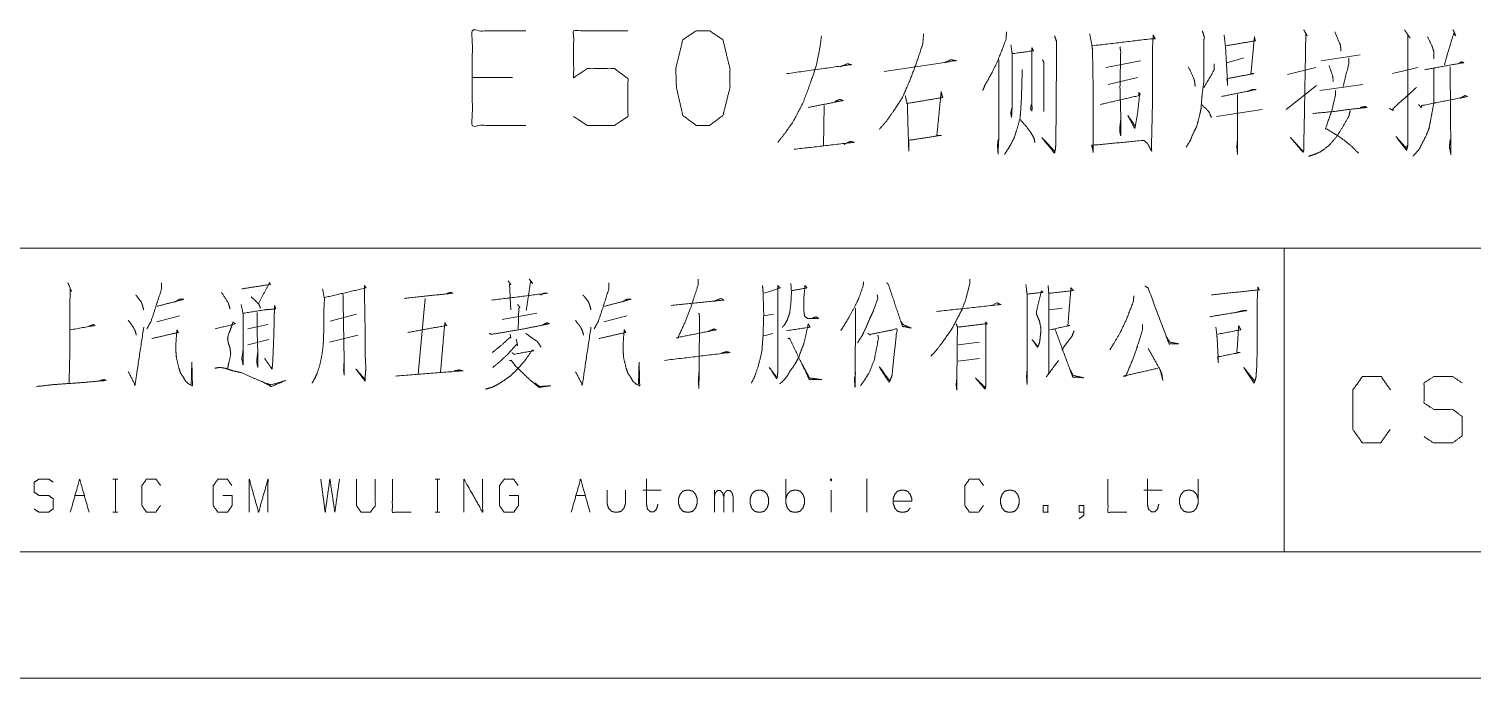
# Model space of a CAD drawing. Header units: millimetres. Extents: x -36 to 210, y 0 to 721.
# Drawn here: x 75.4 to 132.4, y 0 to 25.7 of the extents above; entities that cross this region are included whole.
import ezdxf

# ---------------------------------------------------------------- set-up
doc = ezdxf.new("R2010")
doc.units = ezdxf.units.MM
doc.layers.add('1', color=7, linetype='Continuous', true_color=0xffffff)

msp = doc.modelspace()

# ---------------------------------------------------------------- linework, layer by layer
at = {"layer": '1', "color": 95, "linetype": 'Continuous', "lineweight": 18}
for p, q in [((122.739, 24.336), (123.407, 24.533)), ((126.468, 24.414), (127.998, 24.651)), ((117.952, 24.139), (119.316, 24.414)), ((125.132, 23.863), (126.245, 24.139)), ((129.278, 23.903), (130.28, 24.139)), ((94.494, 23.745), (92.907, 23.745)), ((118.036, 23.47), (119.205, 23.745)), ((125.076, 22.485), (126.273, 23.43)), ((126.412, 23.233), (128.11, 23.47)), ((106.821, 22.643), (106.794, 21.029)), ((122.321, 22.21), (124.13, 22.485)), ((115.504, 21.304), (115.921, 20.832)), ((91.039, 15.014), (90.771, 12.013)), ((113.645, 14.842), (113.45, 14.738)), ((80.432, 14.083), (81.334, 14.324)), ((88.333, 14.393), (87.284, 14.117)), ((94.087, 14.186), (95.453, 14.428)), ((98.111, 14.083), (99.014, 14.324)), ((104.817, 14.393), (104.427, 14.324)), ((116.229, 14.635), (115.717, 14.566)), ((84.041, 13.807), (84.821, 13.979)), ((84.041, 13.186), (84.87, 13.393)), ((87.26, 13.289), (88.382, 13.565)), ((104.793, 13.634), (104.427, 13.531)), ((112.962, 13.289), (112.108, 13.186)), ((112.108, 12.53), (112.962, 12.634)), ((78.705, 7.873), (78.89, 7.873)), ((78.803, 7.873), (78.803, 6.562)), ((91.434, 7.873), (91.619, 7.873)), ((91.532, 7.873), (91.532, 6.562)), ((99.647, 7.431), (100.379, 7.431)), ((102.476, 6.562), (102.476, 7.431)), ((105.304, 6.907), (105.304, 7.873)), ((107.089, 7.431), (107.089, 6.562)), ((108.504, 7.887), (108.504, 6.562)), ((119.448, 7.431), (120.18, 7.431)), ((77.203, 7.224), (77.574, 7.224)), ((97.004, 7.224), (97.374, 7.224)), ((78.705, 6.562), (78.89, 6.562)), ((91.434, 6.562), (91.619, 6.562))]:
    msp.add_line(p, q, dxfattribs=at)
at = {"layer": '1', "color": 132, "linetype": 'Continuous', "lineweight": 18}
for p, q in [((75, 17), (184, 17)), ((125, 17), (125, 5)), ((25, 5), (205, 5)), ((25, 5), (205, 5)), ((0, 0), (210, 0))]:
    msp.add_line(p, q, dxfattribs=at)
at = {"layer": '1', "color": 95, "linetype": 'Continuous', "lineweight": 18}
for points, knots in [([(95.023, 21.855), (92.907, 21.855), (92.907, 25.596), (95.023, 25.596)], [0, 0, 0.265391, 0.734609, 1, 1]), ([(96.914, 22.21), (97.443, 21.855), (98.529, 21.855), (99.058, 22.21), (99.058, 23.706), (98.529, 24.1), (97.443, 24.1), (96.914, 23.745), (96.914, 25.596), (99.058, 25.596)], [0, 0, 0.062228, 0.168344, 0.230572, 0.376816, 0.441265, 0.547381, 0.609609, 0.79049, 1, 1]), ([(102.285, 21.855), (102.814, 22.249), (103.093, 23.351), (103.093, 24.1), (102.814, 25.241), (102.285, 25.596), (101.757, 25.596), (101.228, 25.241), (100.949, 24.1), (100.977, 23.351), (101.228, 22.249), (101.757, 21.855), (102.285, 21.855)], [0, 0, 0.067525, 0.183971, 0.260584, 0.380943, 0.446141, 0.500306, 0.565504, 0.685864, 0.762529, 0.87831, 0.945835, 1, 1]), ([(106.71, 25.399), (106.654, 24.966), (106.515, 24.257), (106.293, 23.588), (105.986, 22.761), (105.597, 22.013), (105.291, 21.58), (104.984, 21.186)], [0, 0, 0.094542, 0.250916, 0.403644, 0.594542, 0.77717, 0.892009, 1, 1]), ([(110.745, 25.477), (110.717, 25.084), (110.467, 24.336), (110.216, 23.666), (109.91, 22.958), (109.548, 22.407), (109.27, 22.013), (108.992, 21.698)], [0, 0, 0.093262, 0.279666, 0.448532, 0.630947, 0.786747, 0.900678, 1, 1]), ([(114.029, 25.556), (114.001, 25.241), (113.695, 24.454), (113.472, 23.981), (113.166, 23.43), (113.082, 23.233)], [0, 0, 0.125091, 0.459328, 0.665957, 0.915403, 1, 1]), ([(115.921, 25.399), (116.005, 25.163), (115.977, 21.462), (115.977, 21.107), (115.949, 20.871), (115.921, 20.753), (115.42, 21.383)], [0, 0, 0.045805, 0.722404, 0.787183, 0.830667, 0.852852, 1, 1]), ([(117.312, 25.477), (117.396, 25.044), (117.423, 24.848), (117.451, 23.194), (117.451, 20.792), (117.396, 21.068), (119.455, 21.265), (119.594, 21.147), (119.761, 20.832), (119.761, 21.304), (119.789, 22.564), (119.789, 24.848), (119.817, 25.32), (119.817, 25.438), (119.901, 25.281), (119.761, 25.281), (117.423, 25.005)], [0, 0, 0.029673, 0.043048, 0.154311, 0.315884, 0.3348, 0.474008, 0.486289, 0.510273, 0.542058, 0.626839, 0.780466, 0.812306, 0.820252, 0.832244, 0.841608, 1, 1]), ([(121.765, 25.596), (121.848, 25.32), (121.82, 25.241), (121.82, 23.548), (121.765, 23.155), (121.737, 22.84), (121.709, 22.485), (121.625, 22.131), (121.542, 21.816), (121.403, 21.54), (121.291, 21.265), (121.124, 20.989)], [0, 0, 0.060602, 0.078178, 0.434452, 0.518131, 0.584673, 0.659471, 0.736083, 0.804657, 0.869631, 0.932184, 1, 1]), ([(122.627, 25.438), (122.683, 24.926), (122.767, 23.43), (122.739, 23.706), (123.796, 23.903), (123.685, 23.903), (123.824, 25.359), (123.852, 25.202), (122.711, 25.005)], [0, 0, 0.082258, 0.321665, 0.365922, 0.537822, 0.55561, 0.789415, 0.814967, 1, 1]), ([(125.772, 25.635), (125.911, 25.399), (125.855, 25.477), (125.8, 22.288), (125.772, 20.989), (125.772, 20.871), (125.744, 20.792), (125.243, 21.383), (125.744, 20.832)], [0, 0, 0.041664, 0.056318, 0.541, 0.738479, 0.756427, 0.769119, 0.886807, 1, 1]), ([(126.996, 25.556), (127.219, 25.044), (127.247, 24.808)], [0, 0, 0.701192, 1, 1]), ([(129.751, 25.635), (129.974, 25.32), (129.89, 25.399), (129.89, 21.619), (129.89, 21.068), (129.835, 20.871), (129.417, 21.422), (129.835, 20.95), (129.862, 21.068)], [0, 0, 0.059534, 0.077248, 0.660591, 0.745662, 0.777237, 0.883959, 0.981271, 1, 1]), ([(130.67, 25.359), (130.837, 25.005), (130.92, 24.769), (130.92, 24.493)], [0, 0, 0.426774, 0.699745, 1, 1]), ([(131.672, 25.635), (131.783, 25.399), (131.699, 25.477), (131.477, 24.769), (131.338, 24.257)], [0, 0, 0.158353, 0.227947, 0.678379, 1, 1]), ([(114.223, 22.525), (114.196, 22.328), (114.223, 22.17), (114.251, 22.643), (114.251, 24.69), (114.196, 25.044), (114.251, 24.69), (115.086, 24.808), (115.031, 24.926), (115.031, 24.769), (115.031, 22.446), (114.975, 22.485), (115.003, 22.682)], [0, 0, 0.027168, 0.049021, 0.113694, 0.393455, 0.44247, 0.491484, 0.60673, 0.624573, 0.646093, 0.963515, 0.972832, 1, 1]), ([(118.509, 24.966), (118.537, 24.769), (118.509, 23.351), (118.537, 22.367), (118.537, 21.462), (118.509, 21.58), (118.509, 21.816), (118.537, 22.052)], [0, 0, 0.048466, 0.394055, 0.634096, 0.854846, 0.884428, 0.942015, 1, 1]), ([(127.553, 24.533), (127.553, 24.296), (127.33, 23.391)], [0, 0, 0.20212, 1, 1]), ([(105.346, 23.903), (107.879, 24.257), (107.74, 24.296), (107.462, 24.178)], [0, 0, 0.851229, 0.899364, 1, 1]), ([(109.186, 23.981), (112.025, 24.414), (111.831, 24.454), (111.58, 24.336)], [0, 0, 0.85789, 0.917268, 1, 1]), ([(113.722, 24.454), (113.722, 21.383), (113.695, 20.911), (113.695, 20.714), (113.667, 21.029), (113.695, 21.304)], [0, 0, 0.708526, 0.81772, 0.863138, 0.936091, 1, 1]), ([(114.641, 24.06), (114.641, 23.863), (114.613, 22.918), (114.585, 22.446), (114.557, 22.131), (114.446, 21.737), (114.335, 21.383), (114.196, 21.107), (114.056, 20.871), (113.945, 20.714)], [0, 0, 0.056438, 0.327457, 0.463143, 0.553795, 0.671098, 0.777583, 0.8661, 0.944706, 1, 1]), ([(115.448, 24.454), (115.504, 24.336), (115.504, 22.407)], [0, 0, 0.063394, 1, 1]), ([(121.208, 24.178), (121.431, 23.706), (121.458, 23.588), (121.486, 23.391)], [0, 0, 0.619966, 0.764007, 1, 1]), ([(122.238, 24.296), (122.238, 24.06), (121.82, 23.351)], [0, 0, 0.223117, 1, 1]), ([(126.774, 24.218), (126.913, 23.824), (126.941, 23.588)], [0, 0, 0.637102, 1, 1]), ([(130.92, 24.1), (130.92, 22.761), (130.837, 22.328), (130.781, 22.013), (130.725, 21.737), (130.614, 21.462), (130.336, 20.911), (130.196, 20.753), (130.085, 20.635)], [0, 0, 0.364953, 0.485202, 0.572404, 0.649059, 0.730097, 0.898447, 0.955745, 1, 1]), ([(130.558, 24.06), (132.089, 24.336), (132.006, 24.375), (131.894, 24.296)], [0, 0, 0.871827, 0.923572, 1, 1]), ([(131.56, 24.178), (131.588, 20.714), (131.532, 20.989), (131.56, 21.304)], [0, 0, 0.852944, 0.92216, 1, 1]), ([(106.181, 22.564), (107.573, 22.84), (107.434, 22.879), (107.239, 22.8)], [0, 0, 0.799957, 0.881509, 1, 1]), ([(110.021, 23.037), (110.105, 22.682), (110.133, 21.698), (110.161, 20.832), (110.161, 21.265), (111.441, 21.462), (111.274, 21.462), (111.441, 23.194), (111.497, 22.958), (110.077, 22.722)], [0, 0, 0.048326, 0.179039, 0.29408, 0.351571, 0.523542, 0.545712, 0.776741, 0.808959, 1, 1]), ([(117.73, 22.682), (119.26, 23.037), (119.26, 23.155), (119.316, 23.076), (119.288, 23.115), (119.205, 22.328), (119.121, 21.855), (119.093, 21.737), (118.815, 22.249), (119.121, 21.816)], [0, 0, 0.362064, 0.389279, 0.411499, 0.42261, 0.605054, 0.715598, 0.743557, 0.877796, 1, 1]), ([(122.516, 22.997), (123.88, 23.273), (123.741, 23.273), (123.546, 23.194)], [0, 0, 0.799329, 0.879279, 1, 1]), ([(123.156, 23.076), (123.156, 20.714), (123.128, 21.029), (123.156, 21.304)], [0, 0, 0.799288, 0.906275, 1, 1]), ([(127.024, 23.233), (127.024, 23.037), (126.885, 22.446), (126.635, 21.737), (126.969, 21.54), (127.275, 21.344), (127.664, 21.029), (127.943, 20.753)], [0, 0, 0.061522, 0.251144, 0.486055, 0.607225, 0.720987, 0.877581, 1, 1]), ([(129.167, 22.525), (129.306, 22.446), (129.306, 22.525), (130.224, 23.351)], [0, 0, 0.108449, 0.16185, 1, 1]), ([(130.308, 22.682), (130.419, 22.564), (130.447, 22.643), (132.228, 22.997), (132.145, 23.037), (131.95, 22.918)], [0, 0, 0.068135, 0.103191, 0.865607, 0.904361, 1, 1]), ([(121.737, 22.682), (122.015, 22.407), (122.126, 22.17)], [0, 0, 0.599992, 1, 1]), ([(127.609, 22.446), (127.553, 22.21), (127.303, 21.777), (127.052, 21.383), (126.774, 21.068), (126.468, 20.832), (126.217, 20.714), (125.967, 20.635)], [0, 0, 0.094941, 0.290661, 0.473211, 0.637644, 0.788927, 0.897271, 1, 1]), ([(126.134, 22.328), (126.969, 22.407), (127.553, 22.485), (128.277, 22.564), (128.193, 22.603), (127.998, 22.564)], [0, 0, 0.342676, 0.583649, 0.881067, 0.918783, 1, 1]), ([(114.557, 22.092), (114.808, 21.816), (115.003, 21.54), (115.114, 21.344), (115.142, 21.186)], [0, 0, 0.339807, 0.647746, 0.85409, 1, 1]), ([(105.625, 20.911), (107.99, 21.186), (107.851, 21.226), (107.601, 21.107)], [0, 0, 0.849622, 0.901212, 1, 1]), ([(76.92, 15.635), (77.067, 15.29), (77.018, 15.394), (76.993, 14.669), (76.993, 12.634), (76.969, 11.668)], [0, 0, 0.088892, 0.116032, 0.287979, 0.770794, 1, 1]), ([(80.627, 15.635), (80.627, 15.394), (80.383, 14.635), (80.212, 14.117), (80.041, 13.807)], [0, 0, 0.124612, 0.535976, 0.81716, 1, 1]), ([(83.797, 15.394), (84.919, 15.566), (84.894, 15.635), (84.455, 14.807), (84.163, 15.083), (84.48, 14.773), (84.529, 14.635)], [0, 0, 0.36175, 0.385072, 0.683729, 0.811932, 0.953357, 1, 1]), ([(87.064, 15.049), (88.699, 15.428), (88.65, 15.532), (88.65, 15.014), (88.674, 13.6), (88.674, 12.772), (88.699, 12.254), (88.674, 11.909), (88.674, 11.737), (88.308, 12.22), (88.65, 11.84)], [0, 0, 0.25021, 0.267274, 0.344453, 0.555439, 0.678925, 0.756189, 0.80777, 0.833496, 0.923863, 1, 1]), ([(94.331, 15.704), (94.429, 15.566), (94.38, 15.566), (94.429, 14.566)], [0, 0, 0.138589, 0.178592, 1, 1]), ([(95.161, 15.773), (95.307, 15.601), (95.209, 15.67), (95.039, 14.531)], [0, 0, 0.151118, 0.230946, 1, 1]), ([(98.306, 15.635), (98.306, 15.394), (98.062, 14.635), (97.892, 14.117), (97.721, 13.807)], [0, 0, 0.124612, 0.535977, 0.81716, 1, 1]), ([(101.842, 15.773), (101.842, 15.566), (101.525, 14.6), (101.305, 14.048), (101.037, 13.462), (100.988, 13.462), (102.549, 13.772), (102.452, 13.807), (102.232, 13.703)], [0, 0, 0.046524, 0.275032, 0.408547, 0.553503, 0.564467, 0.922193, 0.945451, 1, 1]), ([(104.378, 15.532), (104.402, 15.256), (104.427, 14.393), (104.402, 13.565), (104.353, 12.91), (104.207, 12.323), (104.061, 11.909), (103.939, 11.668)], [0, 0, 0.070329, 0.28934, 0.499598, 0.66644, 0.819873, 0.931328, 1, 1]), ([(104.451, 15.221), (105.085, 15.428), (104.988, 15.497), (104.988, 12.151), (104.963, 11.909), (104.939, 11.84), (104.646, 12.289), (104.939, 11.909)], [0, 0, 0.122096, 0.143967, 0.756448, 0.800872, 0.814267, 0.912285, 1, 1]), ([(105.5, 15.601), (105.524, 15.256), (105.5, 14.807), (105.451, 14.428), (105.354, 14.152), (105.232, 13.945), (105.158, 13.876)], [0, 0, 0.190955, 0.438946, 0.650197, 0.811822, 0.94447, 1, 1]), ([(105.549, 15.325), (106.134, 15.428), (106.061, 15.532), (106.012, 15.014), (106.012, 14.566), (106.037, 14.324), (106.158, 14.221), (106.598, 14.221), (106.5, 14.29), (106.329, 14.221)], [0, 0, 0.2097, 0.254412, 0.437767, 0.595973, 0.681594, 0.738018, 0.892888, 0.935041, 1, 1]), ([(108.377, 15.67), (108.353, 15.497), (108.182, 15.014), (108.011, 14.669), (107.792, 14.255), (107.621, 13.979), (107.475, 13.738)], [0, 0, 0.081145, 0.319755, 0.499048, 0.717309, 0.868472, 1, 1]), ([(109.28, 15.635), (109.353, 15.566), (109.914, 13.91), (110.255, 13.841), (109.938, 13.979), (109.841, 14.117)], [0, 0, 0.037082, 0.681736, 0.810183, 0.937685, 1, 1]), ([(112.572, 15.773), (112.572, 15.601), (112.425, 15.014), (112.279, 14.6), (112.133, 14.324), (111.864, 13.807), (111.474, 13.255), (111.206, 12.91), (111.035, 12.737)], [0, 0, 0.049752, 0.224096, 0.350741, 0.440843, 0.608969, 0.803946, 0.929998, 1, 1]), ([(114.79, 15.566), (114.839, 15.152), (114.839, 11.633), (114.815, 11.909), (114.839, 12.22)], [0, 0, 0.092137, 0.86992, 0.931161, 1, 1]), ([(115.668, 15.532), (115.693, 15.221), (115.693, 12.047), (115.595, 11.909), (116.083, 12.565)], [0, 0, 0.069653, 0.779472, 0.817267, 1, 1]), ([(115.717, 15.221), (116.669, 15.325), (116.571, 15.428), (116.449, 13.945), (116.522, 13.945), (115.742, 13.772)], [0, 0, 0.276543, 0.31765, 0.747833, 0.76898, 1, 1]), ([(119.497, 15.497), (119.619, 15.428), (120.448, 13.22), (120.839, 13.22), (120.473, 13.289), (120.326, 13.531)], [0, 0, 0.039541, 0.70512, 0.815248, 0.920313, 1, 1]), ([(122.13, 15.152), (124.009, 15.359), (123.96, 15.463), (123.935, 14.945), (123.935, 13.013), (123.911, 12.254), (123.887, 11.909), (123.838, 11.737), (123.813, 11.668), (123.399, 12.289), (123.813, 11.771)], [0, 0, 0.26165, 0.277494, 0.349234, 0.616765, 0.721921, 0.769814, 0.794638, 0.804772, 0.908173, 1, 1]), ([(79.602, 15.152), (79.822, 14.876), (79.871, 14.738), (79.919, 14.566)], [0, 0, 0.519919, 0.73571, 1, 1]), ([(80.456, 14.704), (81.505, 14.98), (81.334, 14.98), (81.163, 14.876)], [0, 0, 0.74542, 0.862771, 1, 1]), ([(82.992, 15.256), (83.26, 14.842), (83.333, 14.6)], [0, 0, 0.661597, 1, 1]), ([(86.991, 15.394), (87.064, 14.98), (87.04, 14.566), (87.04, 13.841), (87.016, 13.186), (86.967, 12.806), (86.894, 12.427), (86.772, 12.047), (86.674, 11.84), (86.577, 11.668)], [0, 0, 0.110336, 0.219176, 0.409317, 0.581468, 0.681885, 0.783317, 0.887931, 0.947989, 1, 1]), ([(87.796, 15.187), (87.845, 12.461), (87.845, 11.978), (87.821, 12.185), (87.845, 12.599)], [0, 0, 0.711345, 0.837386, 0.891778, 1, 1]), ([(90.21, 15.014), (92.137, 15.221), (92.039, 15.256), (91.869, 15.187)], [0, 0, 0.870758, 0.917254, 1, 1]), ([(93.673, 14.945), (95.868, 15.221), (95.746, 15.221), (95.6, 15.152)], [0, 0, 0.886329, 0.935184, 1, 1]), ([(97.282, 15.152), (97.501, 14.876), (97.55, 14.738), (97.599, 14.566)], [0, 0, 0.519919, 0.73571, 1, 1]), ([(98.135, 14.704), (99.184, 14.98), (99.014, 14.98), (98.843, 14.876)], [0, 0, 0.74542, 0.862771, 1, 1]), ([(100.769, 14.738), (102.842, 14.945), (102.745, 15.014), (102.476, 14.911)], [0, 0, 0.83656, 0.884539, 1, 1]), ([(108.914, 15.152), (108.938, 15.014), (108.719, 14.428), (108.621, 14.221), (108.475, 13.876), (108.328, 13.565), (108.133, 13.255)], [0, 0, 0.067376, 0.368458, 0.47848, 0.658655, 0.823687, 1, 1]), ([(111.254, 14.497), (113.791, 14.773), (113.645, 14.842)], [0, 0, 0.940373, 1, 1]), ([(114.864, 15.187), (115.473, 15.256), (115.4, 15.325), (115.205, 14.462), (115.205, 14.393), (115.254, 14.29), (115.327, 14.117), (115.376, 13.876), (115.376, 13.669), (115.351, 13.427), (115.327, 13.255), (115.254, 13.082), (115.034, 13.393), (115.254, 13.117)], [0, 0, 0.163215, 0.189964, 0.425151, 0.443502, 0.473933, 0.523768, 0.589295, 0.644348, 0.708904, 0.755239, 0.805074, 0.906208, 1, 1]), ([(119.058, 15.118), (119.034, 14.876), (118.765, 14.186), (118.521, 13.669), (118.277, 13.255), (118.107, 12.979)], [0, 0, 0.102841, 0.416512, 0.658905, 0.862492, 1, 1]), ([(83.772, 14.773), (83.846, 14.393), (83.846, 12.392), (83.797, 12.634), (83.846, 12.979)], [0, 0, 0.129595, 0.800553, 0.883167, 1, 1]), ([(83.846, 14.428), (84.724, 14.566), (85.138, 14.6), (85.09, 14.738), (85.065, 13.669), (85.041, 13.013), (85.016, 12.461), (84.992, 12.22), (84.699, 12.634)], [0, 0, 0.198437, 0.291328, 0.324004, 0.562829, 0.709268, 0.832621, 0.886809, 1, 1]), ([(84.407, 14.462), (84.407, 13.6), (84.431, 12.772), (84.431, 12.289), (84.382, 12.53), (84.431, 12.944)], [0, 0, 0.304008, 0.595981, 0.766226, 0.853067, 1, 1]), ([(94.697, 14.773), (94.795, 14.669), (94.746, 14.635), (94.722, 13.807)], [0, 0, 0.138047, 0.196037, 1, 1]), ([(101.866, 14.428), (101.891, 14.255), (101.866, 11.461), (101.842, 11.737), (101.866, 12.082)], [0, 0, 0.048505, 0.826565, 0.903707, 1, 1]), ([(108.06, 14.635), (108.036, 11.53), (108.011, 11.806), (108.06, 12.082)], [0, 0, 0.847819, 0.923473, 1, 1]), ([(122.057, 14.29), (123.521, 14.531), (123.374, 14.531), (123.106, 14.462)], [0, 0, 0.777946, 0.854702, 1, 1]), ([(77.018, 13.772), (77.993, 13.945), (77.92, 13.979), (77.75, 13.91)], [0, 0, 0.788942, 0.853363, 1, 1]), ([(79.31, 14.152), (79.529, 13.841), (79.578, 13.738), (79.627, 13.565)], [0, 0, 0.564234, 0.734009, 1, 1]), ([(79.31, 12.116), (79.578, 11.599), (79.919, 13.876)], [0, 0, 0.202025, 1, 1]), ([(80.237, 13.427), (81.285, 13.669), (81.237, 13.772), (81.212, 13.531), (81.188, 13.186), (81.188, 12.944), (81.212, 12.668), (81.31, 12.254), (81.383, 12.047), (81.481, 11.909), (81.578, 11.737), (81.7, 11.633), (81.846, 11.564), (81.822, 12.496), (81.798, 11.633)], [0, 0, 0.198343, 0.219429, 0.26416, 0.327897, 0.372402, 0.423463, 0.501847, 0.542308, 0.573453, 0.609975, 0.639453, 0.66927, 0.84099, 1, 1]), ([(82.748, 13.807), (83.529, 14.014), (83.455, 14.083), (83.382, 13.876), (83.26, 13.565), (83.236, 13.427), (83.26, 13.255), (83.333, 13.048), (83.358, 12.806), (83.285, 12.461), (83.236, 12.254)], [0, 0, 0.288066, 0.323944, 0.402266, 0.52127, 0.571262, 0.633411, 0.711733, 0.798322, 0.924133, 1, 1]), ([(90.356, 13.669), (91.893, 13.945), (91.82, 14.048), (91.649, 12.082)], [0, 0, 0.426349, 0.460964, 1, 1]), ([(93.575, 13.634), (93.648, 13.6), (93.697, 13.6), (94.941, 13.807), (95.941, 14.014), (95.868, 14.048), (95.697, 13.979)], [0, 0, 0.030219, 0.048442, 0.519508, 0.900991, 0.93121, 1, 1]), ([(96.989, 14.152), (97.209, 13.841), (97.257, 13.738), (97.306, 13.565)], [0, 0, 0.564236, 0.73401, 1, 1]), ([(96.989, 12.116), (97.257, 11.599), (97.599, 13.876)], [0, 0, 0.202026, 1, 1]), ([(97.916, 13.427), (98.965, 13.669), (98.916, 13.772), (98.892, 13.531), (98.867, 13.186), (98.867, 12.944), (98.892, 12.668), (98.989, 12.254), (99.062, 12.047), (99.16, 11.909), (99.257, 11.737), (99.379, 11.633), (99.526, 11.564), (99.501, 12.496), (99.477, 11.633)], [0, 0, 0.198342, 0.219428, 0.26416, 0.327897, 0.372402, 0.423463, 0.501847, 0.542307, 0.573452, 0.609974, 0.639453, 0.66927, 0.840991, 1, 1]), ([(105.329, 13.738), (106.256, 13.876), (106.183, 14.014), (106.11, 13.634), (106.012, 13.22), (105.915, 12.979), (105.817, 12.703), (105.671, 12.427), (105.475, 12.151), (105.329, 11.909), (105.183, 11.737), (105.061, 11.633)], [0, 0, 0.248086, 0.289439, 0.391758, 0.504362, 0.573317, 0.650816, 0.733521, 0.823007, 0.897765, 0.957654, 1, 1]), ([(108.548, 13.634), (108.621, 13.565), (108.67, 13.6), (109.694, 13.807), (109.548, 12.461), (109.499, 11.978), (109.426, 11.771), (109.377, 11.702), (108.987, 12.323), (109.402, 11.771)], [0, 0, 0.021075, 0.033595, 0.2526, 0.536205, 0.63793, 0.683936, 0.701643, 0.855332, 1, 1]), ([(112.035, 14.014), (112.084, 13.876), (112.059, 11.599), (112.059, 11.392), (112.035, 11.599), (112.059, 11.84)], [0, 0, 0.047497, 0.786427, 0.853598, 0.921235, 1, 1]), ([(112.084, 13.876), (113.206, 14.014), (113.206, 14.083), (113.255, 14.014), (113.206, 13.979), (113.206, 11.564), (113.181, 11.426), (112.791, 11.875), (113.181, 11.495)], [0, 0, 0.224399, 0.238095, 0.254869, 0.26673, 0.746111, 0.773928, 0.891943, 1, 1]), ([(115.937, 13.807), (116.644, 11.909), (117.083, 11.875), (116.644, 11.978), (116.547, 12.185)], [0, 0, 0.643821, 0.783835, 0.927245, 1, 1]), ([(116.693, 13.738), (116.62, 13.531), (116.205, 12.979)], [0, 0, 0.241282, 1, 1]), ([(119.399, 13.979), (119.399, 13.772), (119.18, 13.082), (119.204, 13.117), (118.985, 12.53), (118.741, 11.944), (118.643, 11.944), (120.009, 12.254)], [0, 0, 0.05545, 0.249412, 0.26073, 0.428483, 0.598636, 0.624771, 1, 1]), ([(122.301, 13.876), (122.35, 13.462), (122.399, 12.461), (122.374, 12.703), (123.252, 12.875), (123.13, 12.875), (123.204, 13.945), (123.277, 13.772), (122.374, 13.6)], [0, 0, 0.085839, 0.292104, 0.342086, 0.526357, 0.55147, 0.772214, 0.810798, 1, 1]), ([(94.404, 13.6), (94.429, 13.462), (94.38, 13.462), (94.087, 13.186), (93.697, 12.875)], [0, 0, 0.128574, 0.173331, 0.542434, 1, 1]), ([(94.648, 13.393), (94.697, 13.151), (94.648, 13.186), (94.307, 12.806), (94.014, 12.53), (93.721, 12.289)], [0, 0, 0.154139, 0.191519, 0.510908, 0.762595, 1, 1]), ([(95.014, 13.634), (95.502, 13.289), (95.624, 13.082)], [0, 0, 0.713216, 1, 1]), ([(105.378, 13.427), (105.451, 13.427), (106.232, 11.806), (106.719, 11.806), (106.232, 11.875), (105.939, 12.427)], [0, 0, 0.021039, 0.538445, 0.678705, 0.820361, 1, 1]), ([(108.938, 13.565), (108.963, 13.427), (108.792, 12.565), (108.597, 12.082), (108.426, 11.806), (108.255, 11.564)], [0, 0, 0.064861, 0.4718, 0.712904, 0.863112, 1, 1]), ([(94.478, 12.875), (94.551, 12.806), (95.331, 12.944), (95.283, 12.979), (94.99, 12.565), (94.819, 12.358), (94.624, 12.151), (94.404, 11.944), (94.161, 11.771), (93.892, 11.599), (93.673, 11.495), (93.429, 11.426)], [0, 0, 0.029336, 0.260531, 0.277959, 0.425847, 0.504113, 0.587088, 0.675096, 0.762234, 0.855274, 0.926064, 1, 1]), ([(94.38, 12.565), (94.453, 12.565), (94.6, 12.358), (95.136, 11.84), (95.551, 11.495), (96.014, 11.564), (95.575, 11.53), (95.38, 11.668)], [0, 0, 0.026517, 0.118384, 0.388538, 0.584009, 0.7538, 0.913392, 1, 1]), ([(100.501, 12.565), (103.086, 12.875), (102.964, 12.91), (102.745, 12.841)], [0, 0, 0.879479, 0.922284, 1, 1]), ([(119.619, 13.048), (120.156, 12.082), (120.204, 11.771), (120.107, 12.151)], [0, 0, 0.610117, 0.783655, 1, 1]), ([(82.724, 12.254), (82.919, 12.289), (83.138, 12.254), (83.455, 12.151), (83.772, 12.082), (84.236, 11.875), (84.651, 11.702), (84.968, 11.53), (85.529, 11.771), (84.968, 11.599), (84.699, 11.668)], [0, 0, 0.051192, 0.108601, 0.194772, 0.278607, 0.409734, 0.525756, 0.619011, 0.776801, 0.928429, 1, 1]), ([(89.869, 11.944), (92.527, 12.151), (92.405, 12.185), (92.186, 12.151)], [0, 0, 0.884285, 0.926313, 1, 1]), ([(75.676, 11.53), (76.262, 11.599), (77.676, 11.702), (78.433, 11.771), (78.359, 11.806), (78.091, 11.737)], [0, 0, 0.188616, 0.64251, 0.885467, 0.911353, 1, 1]), ([(129.183, 9.827), (128.812, 9.303), (128.09, 9.303), (127.719, 9.827), (127.719, 11.401), (128.09, 11.925), (128.832, 11.925), (129.202, 11.401)], [0, 0, 0.114569, 0.243366, 0.357935, 0.638584, 0.753153, 0.885431, 1, 1]), ([(130.528, 9.551), (130.899, 9.303), (131.66, 9.303), (132.031, 9.579), (132.031, 10.352), (131.66, 10.628), (130.919, 10.628), (130.528, 10.876), (130.528, 11.677), (130.919, 11.925), (131.66, 11.925), (132.031, 11.677)], [0, 0, 0.068036, 0.184054, 0.254519, 0.372335, 0.4428, 0.555843, 0.62637, 0.748394, 0.818921, 0.931964, 1, 1]), ([(75.593, 6.686), (75.779, 6.562), (76.159, 6.562), (76.345, 6.7), (76.345, 7.086), (76.159, 7.224), (75.788, 7.224), (75.593, 7.348), (75.593, 7.749), (75.788, 7.873), (76.159, 7.873), (76.345, 7.749)], [0, 0, 0.068036, 0.184054, 0.254519, 0.372335, 0.4428, 0.555843, 0.62637, 0.748393, 0.818921, 0.931964, 1, 1]), ([(80.578, 6.824), (80.393, 6.562), (80.032, 6.562), (79.846, 6.824), (79.846, 7.611), (80.032, 7.873), (80.402, 7.873), (80.588, 7.611)], [0, 0, 0.114568, 0.243367, 0.357935, 0.638584, 0.753152, 0.885432, 1, 1]), ([(83.046, 7.224), (83.416, 7.224), (83.416, 6.824), (83.231, 6.562), (82.85, 6.562), (82.665, 6.824), (82.665, 7.611), (82.86, 7.873), (83.221, 7.873), (83.407, 7.611)], [0, 0, 0.103296, 0.214796, 0.304261, 0.410275, 0.49974, 0.718896, 0.809957, 0.910535, 1, 1]), ([(84.089, 6.562), (84.089, 7.873), (84.46, 6.562), (84.831, 7.873), (84.831, 6.562)], [0, 0, 0.245192, 0.5, 0.754808, 1, 1]), ([(86.918, 7.873), (87.093, 6.562), (87.279, 7.873), (87.474, 6.562), (87.659, 7.873)], [0, 0, 0.249746, 0.499742, 0.750003, 1, 1]), ([(88.332, 7.873), (88.332, 6.824), (88.508, 6.562), (88.879, 6.562), (89.074, 6.824), (89.074, 7.873)], [0, 0, 0.337151, 0.438598, 0.557782, 0.662849, 1, 1]), ([(89.747, 7.873), (89.747, 6.562), (90.488, 6.562)], [0, 0, 0.638735, 1, 1]), ([(92.575, 6.562), (92.575, 7.873), (93.317, 6.562), (93.317, 7.873)], [0, 0, 0.317574, 0.682426, 1, 1]), ([(94.36, 7.224), (94.731, 7.224), (94.731, 6.824), (94.546, 6.562), (94.165, 6.562), (93.98, 6.824), (93.98, 7.611), (94.175, 7.873), (94.536, 7.873), (94.721, 7.611)], [0, 0, 0.103294, 0.214794, 0.304259, 0.410275, 0.49974, 0.718895, 0.809956, 0.910535, 1, 1]), ([(96.818, 6.562), (97.189, 7.873), (97.56, 6.562)], [0, 0, 0.500001, 1, 1]), ([(98.233, 7.431), (98.233, 6.907), (98.291, 6.727), (98.399, 6.603), (98.535, 6.562), (98.662, 6.562), (98.799, 6.603), (98.906, 6.727), (98.964, 6.907), (98.964, 7.431)], [0, 0, 0.242016, 0.329107, 0.404862, 0.470732, 0.529268, 0.595138, 0.670893, 0.757984, 1, 1]), ([(100.242, 6.879), (100.193, 6.686), (100.086, 6.576), (99.949, 6.576), (99.832, 6.686), (99.793, 6.879), (99.793, 7.887)], [0, 0, 0.107405, 0.190396, 0.26402, 0.350758, 0.457, 1, 1]), ([(101.12, 6.727), (101.227, 6.603), (101.364, 6.562), (101.491, 6.562), (101.627, 6.603), (101.735, 6.727), (101.793, 6.907), (101.793, 7.1), (101.735, 7.266), (101.627, 7.39), (101.491, 7.431), (101.364, 7.431), (101.227, 7.39), (101.12, 7.266), (101.061, 7.1), (101.061, 6.907), (101.12, 6.727)], [0, 0, 0.063223, 0.118197, 0.16705, 0.222024, 0.285249, 0.357934, 0.432348, 0.5, 0.563226, 0.6182, 0.667052, 0.722026, 0.785249, 0.852901, 0.927315, 1, 1]), ([(102.476, 7.169), (102.505, 7.321), (102.603, 7.417), (102.71, 7.417), (102.807, 7.321), (102.846, 7.169), (102.846, 6.562)], [0, 0, 0.118879, 0.22446, 0.306986, 0.412562, 0.533087, 1, 1]), ([(102.846, 7.169), (102.876, 7.321), (102.973, 7.417), (103.09, 7.417), (103.178, 7.321), (103.217, 7.169), (103.217, 6.562)], [0, 0, 0.118605, 0.223938, 0.31376, 0.413913, 0.53416, 1, 1]), ([(103.949, 6.727), (104.056, 6.603), (104.193, 6.562), (104.319, 6.562), (104.456, 6.603), (104.563, 6.727), (104.622, 6.907), (104.622, 7.1), (104.563, 7.266), (104.456, 7.39), (104.319, 7.431), (104.193, 7.431), (104.056, 7.39), (103.949, 7.266), (103.89, 7.1), (103.89, 6.907), (103.949, 6.727)], [0, 0, 0.063223, 0.118197, 0.16705, 0.222024, 0.285249, 0.357934, 0.432348, 0.5, 0.563226, 0.6182, 0.667052, 0.722026, 0.785249, 0.852901, 0.927315, 1, 1]), ([(105.304, 6.907), (105.363, 6.727), (105.47, 6.603), (105.607, 6.562), (105.734, 6.562), (105.87, 6.603), (105.978, 6.727), (106.036, 6.907), (106.036, 7.1), (105.978, 7.266), (105.87, 7.39), (105.734, 7.431), (105.607, 7.431), (105.47, 7.39), (105.363, 7.266), (105.304, 7.1)], [0, 0, 0.078529, 0.146835, 0.206229, 0.25901, 0.318404, 0.38671, 0.465239, 0.545636, 0.618727, 0.687034, 0.746428, 0.799208, 0.858602, 0.926909, 1, 1]), ([(107.089, 7.79), (107.109, 7.845), (107.089, 7.887), (107.07, 7.845), (107.089, 7.79)], [0, 0, 0.280626, 0.5, 0.719374, 1, 1]), ([(110.221, 6.727), (110.113, 6.603), (109.977, 6.562), (109.85, 6.562), (109.713, 6.603), (109.606, 6.727), (109.547, 6.907), (109.547, 7.1), (109.606, 7.266), (109.713, 7.39), (109.85, 7.431), (109.977, 7.431), (110.113, 7.39), (110.221, 7.266), (110.279, 7.1), (110.279, 7.003), (109.547, 7.003)], [0, 0, 0.053947, 0.100854, 0.142542, 0.18945, 0.243397, 0.305417, 0.368913, 0.426638, 0.480585, 0.527493, 0.569181, 0.616088, 0.670035, 0.727761, 0.759509, 1, 1]), ([(113.108, 6.824), (112.923, 6.562), (112.562, 6.562), (112.376, 6.824), (112.376, 7.611), (112.562, 7.873), (112.932, 7.873), (113.118, 7.611)], [0, 0, 0.114568, 0.243368, 0.357936, 0.638583, 0.753151, 0.885432, 1, 1]), ([(113.849, 6.727), (113.956, 6.603), (114.093, 6.562), (114.22, 6.562), (114.356, 6.603), (114.464, 6.727), (114.522, 6.907), (114.522, 7.1), (114.464, 7.266), (114.356, 7.39), (114.22, 7.431), (114.093, 7.431), (113.956, 7.39), (113.849, 7.266), (113.79, 7.1), (113.79, 6.907), (113.849, 6.727)], [0, 0, 0.063224, 0.118198, 0.167051, 0.222025, 0.285248, 0.357933, 0.432348, 0.5, 0.563224, 0.618198, 0.667051, 0.722025, 0.785248, 0.8529, 0.927315, 1, 1]), ([(118.034, 7.873), (118.034, 6.562), (118.775, 6.562)], [0, 0, 0.638732, 1, 1]), ([(120.043, 6.879), (119.994, 6.686), (119.887, 6.576), (119.75, 6.576), (119.633, 6.686), (119.594, 6.879), (119.594, 7.887)], [0, 0, 0.107406, 0.190396, 0.26402, 0.350758, 0.456999, 1, 1]), ([(121.594, 7.873), (121.594, 6.907), (121.535, 6.727), (121.428, 6.603), (121.292, 6.562), (121.165, 6.562), (121.028, 6.603), (120.921, 6.727), (120.862, 6.907), (120.862, 7.1), (120.921, 7.266), (121.028, 7.39), (121.165, 7.431), (121.292, 7.431), (121.428, 7.39), (121.535, 7.266), (121.594, 7.1)], [0, 0, 0.286726, 0.342739, 0.39146, 0.433824, 0.471471, 0.513835, 0.562556, 0.618569, 0.675914, 0.728049, 0.77677, 0.819134, 0.856781, 0.899145, 0.947866, 1, 1]), ([(115.478, 6.562), (115.663, 6.562), (115.663, 6.824), (115.478, 6.824), (115.478, 6.562)], [0, 0, 0.207087, 0.5, 0.707087, 1, 1]), ([(117.078, 6.562), (116.892, 6.562), (116.892, 6.824), (117.078, 6.824), (117.078, 6.438), (116.892, 6.3)], [0, 0, 0.148246, 0.357931, 0.506177, 0.815186, 1, 1])]:
    msp.add_open_spline(points, degree=1, knots=knots, dxfattribs=at)
msp.add_open_spline([(77.017, 6.562), (77.388, 7.873), (77.759, 6.562)], degree=1, dxfattribs=at)

doc.saveas('drawing.dxf')
